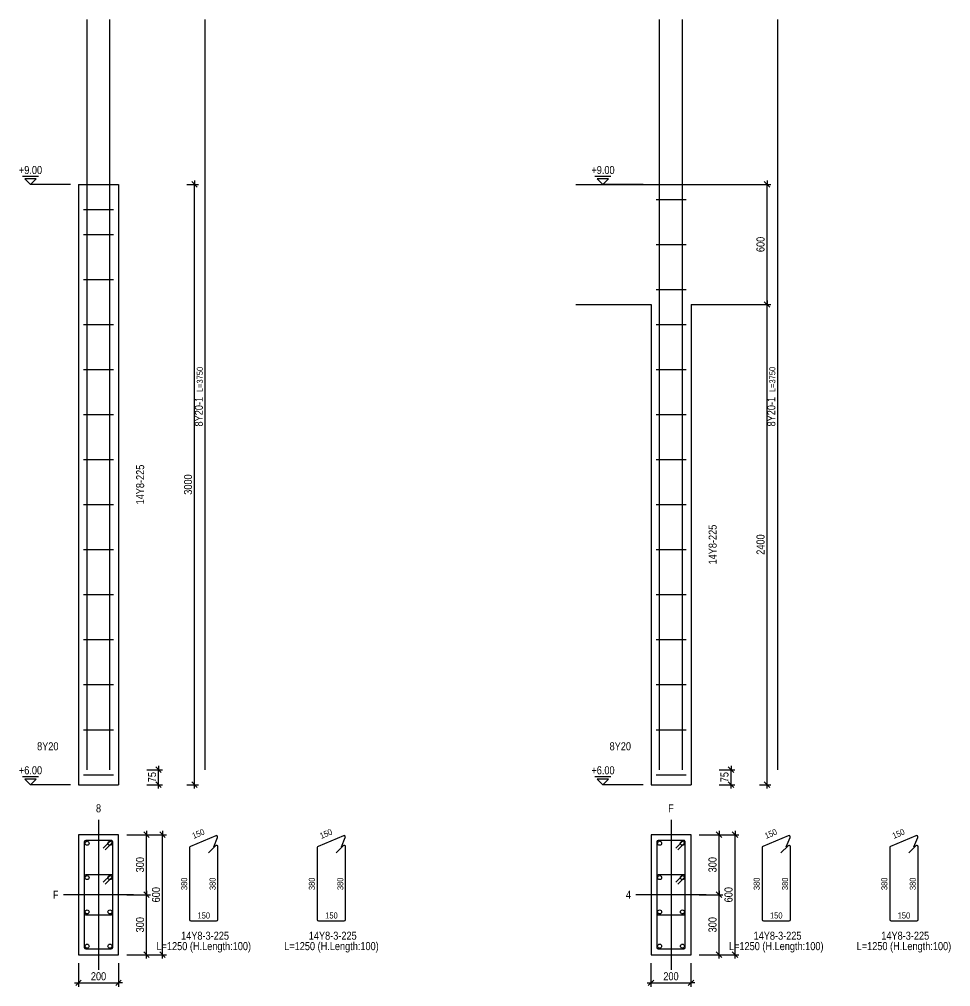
# Model space of a CAD drawing. Extents: x 0 to 206258, y -403073 to 0.
# Drawn here: x 129595 to 141232, y -130139 to -118053 of the extents above; entities that cross this region are included whole.
import ezdxf
from ezdxf.enums import TextEntityAlignment as Align
from ezdxf.lldxf.tags import DXFTag

# ---------------------------------------------------------------- set-up
doc = ezdxf.new("R2010")
doc.units = 0
doc.header["$LTSCALE"] = 1000
for name, color, linetype in [('Axis Line(Dir 1)', 8, 'CENTER2'), ('Axis Line(Dir 2)', 150, 'CENTER2'), ('Column Line(D)', 1, 'Continuous'), ('Dimension Line', 5, 'Continuous'), ('Dimension Text', 5, 'Continuous'), ('Link Line', 3, 'Continuous'), ('Rebar Label', 6, 'Continuous'), ('Rebar Length Text', 8, 'Continuous'), ('Rebar Line', 7, 'Continuous'), ('Top Rebar Label', 6, 'Continuous'), ('Top Rebar Length Text', 8, 'Continuous'), ('Top Rebar Line', 7, 'Continuous')]:
    doc.layers.add(name, color=color, linetype=linetype)
for name, color, linetype, true_color in [('Level Mark Line', 253, 'Continuous', 0x828282), ('Level Mark Text', 253, 'Continuous', 0x828282), ('Link Label', 94, 'Continuous', 0x008100), ('Link Length Text', 94, 'Continuous', 0x008100)]:
    doc.layers.add(name, color=color, linetype=linetype, true_color=true_color)
doc.styles.add('Dimension Text', font='ARIALN.TTF', dxfattribs={"height": 100})
doc.styles.add('Level Mark Text', font='ARIALN.TTF', dxfattribs={"height": 100})
doc.styles.add('Link Label', font='ARIALN.TTF', dxfattribs={"height": 100})
doc.styles.add('Link Length Text', font='ARIALN.TTF', dxfattribs={"height": 100})
doc.styles.add('Rebar Label', font='ARIALN.TTF', dxfattribs={"height": 100})
doc.styles.add('Rebar Length Text', font='ARIALN.TTF', dxfattribs={"height": 75})
doc.styles.add('Top Rebar Label', font='ARIALN.TTF', dxfattribs={"height": 100})
doc.styles.add('Top Rebar Length Text', font='ARIALN.TTF', dxfattribs={"height": 75})
tags = doc.linetypes.add('CENTER2', pattern=[1.125, 0.75, -0.125, 0.125, -0.125]).pattern_tags.tags
tags[10:11] = [DXFTag(74, 4), DXFTag(75, 0), DXFTag(340, '0'), DXFTag(46, 0.0), DXFTag(50, 0.0), DXFTag(44, 0.0), DXFTag(45, 0.0)]
tags[8:9] = [DXFTag(74, 4), DXFTag(75, 0), DXFTag(340, '0'), DXFTag(46, 0.0), DXFTag(50, 0.0), DXFTag(44, 0.0), DXFTag(45, 0.0)]
tags[6:7] = [DXFTag(74, 4), DXFTag(75, 0), DXFTag(340, '0'), DXFTag(46, 0.0), DXFTag(50, 0.0), DXFTag(44, 0.0), DXFTag(45, 0.0)]
tags[4:5] = [DXFTag(74, 4), DXFTag(75, 0), DXFTag(340, '0'), DXFTag(46, 0.0), DXFTag(50, 0.0), DXFTag(44, 0.0), DXFTag(45, 0.0)]
doc.dimstyles.new('COLUMNELV', dxfattribs={"dimtxt": 100, "dimasz": 30, "dimexe": 48.3, "dimexo": 103.5, "dimgap": 30, "dimtad": 1, "dimtoh": 1, "dimdec": 1, "dimlfac": 0.4, "dimdsep": 46, "dimtxsty": 'Dimension Text', "dimblk": 'PCDIM_TICK', "dimcen": 0.09, "dimclrd": 5, "dimclre": 5, "dimclrt": 5, "dimadec": 1, "dimazin": 0, "dimtp": 1, "dimtm": 1, "dimtfac": 1, "dimtdec": 4, "dimtofl": 0, "dimtmove": 0, "dimatfit": 3, "dimfxl": 1, "dimtolj": 1, "dimtzin": 0, "dimarcsym": 0})

# ---------------------------------------------------------------- blocks, each defined once
blk = doc.blocks.new('PCDIM_TICK')
at = {"layer": 'Dimension Line', "color": 0, "transparency": 33554687}
for p, q in [((1.15, 1.15), (-1.15, -1.15)), ((1.61, 0), (0, 0))]:
    blk.add_line(p, q, dxfattribs=at)
blk = doc.blocks.new('*U2259')
at = {"layer": 'Dimension Line', "color": 5, "true_color": 0x0000ff, "transparency": 16777216}
for p, q in [((131687, -120115), (131832, -120115)), ((131784, -127615), (131784, -120115)), ((131687, -127615), (131832, -127615))]:
    blk.add_line(p, q, dxfattribs=at)
at = {"layer": 'Dimension Line', "color": 5, "true_color": 0x0000ff, "transparency": 16777216, "xscale": 30, "yscale": 30}
for p, rotation in [((131784, -120115), 89.99999999999447), ((131784, -127615), 269.9999999999834)]:
    blk.add_blockref('PCDIM_TICK', p, dxfattribs=dict(at, rotation=rotation))
at = {"layer": 'Dimension Line', "color": 5, "true_color": 0x0000ff, "transparency": 16777216, "insert": (131754, -123865), "char_height": 100, "width": 245.98, "attachment_point": 8, "rotation": 90, "style": 'Dimension Text'}
blk.add_mtext('3000', dxfattribs=at)
blk = doc.blocks.new('*U2260')
at = {"layer": 'Dimension Line', "color": 5, "true_color": 0x0000ff, "transparency": 16777216}
for p, q in [((131187, -127428), (131382, -127428)), ((131334, -127615), (131334, -127428)), ((131187, -127615), (131382, -127615))]:
    blk.add_line(p, q, dxfattribs=at)
at = {"layer": 'Dimension Line', "color": 5, "true_color": 0x0000ff, "transparency": 16777216, "xscale": 30, "yscale": 30}
for p, rotation in [((131334, -127428), 89.99999999999447), ((131334, -127615), 269.9999999999834)]:
    blk.add_blockref('PCDIM_TICK', p, dxfattribs=dict(at, rotation=rotation))
at = {"layer": 'Dimension Line', "color": 5, "true_color": 0x0000ff, "transparency": 16777216, "insert": (131304, -127521), "char_height": 100, "width": 117.23, "attachment_point": 8, "rotation": 90, "style": 'Dimension Text'}
blk.add_mtext('75', dxfattribs=at)
blk = doc.blocks.new('*U2261')
at = {"layer": 'Dimension Line', "color": 5, "true_color": 0x0000ff, "transparency": 16777216}
for p, q in [((130334, -129844), (130334, -130139)), ((130834, -129844), (130834, -130139)), ((130334, -130090), (130834, -130090))]:
    blk.add_line(p, q, dxfattribs=at)
at = {"layer": 'Dimension Line', "color": 5, "true_color": 0x0000ff, "transparency": 16777216, "xscale": 30, "yscale": 30, "rotation": 180.0000000000004}
blk.add_blockref('PCDIM_TICK', (130334, -130090), dxfattribs=at)
at = {"layer": 'Dimension Line', "color": 5, "true_color": 0x0000ff, "transparency": 16777216, "xscale": 30, "yscale": 30}
blk.add_blockref('PCDIM_TICK', (130834, -130090), dxfattribs=at)
at = {"layer": 'Dimension Line', "color": 5, "true_color": 0x0000ff, "transparency": 16777216, "insert": (130584, -130060), "char_height": 100, "width": 182.77, "attachment_point": 8, "style": 'Dimension Text'}
blk.add_mtext('200', dxfattribs=at)
blk = doc.blocks.new('*U2262')
at = {"layer": 'Dimension Line', "color": 5, "true_color": 0x0000ff, "transparency": 16777216}
for p, q in [((130937, -128990), (131232, -128990)), ((131184, -129740), (131184, -128990)), ((130937, -129740), (131232, -129740))]:
    blk.add_line(p, q, dxfattribs=at)
at = {"layer": 'Dimension Line', "color": 5, "true_color": 0x0000ff, "transparency": 16777216, "xscale": 30, "yscale": 30}
for p, rotation in [((131184, -128990), 89.99999999999447), ((131184, -129740), 269.9999999999834)]:
    blk.add_blockref('PCDIM_TICK', p, dxfattribs=dict(at, rotation=rotation))
at = {"layer": 'Dimension Line', "color": 5, "true_color": 0x0000ff, "transparency": 16777216, "insert": (131154, -129365), "char_height": 100, "width": 181.5, "attachment_point": 8, "rotation": 90, "style": 'Dimension Text'}
blk.add_mtext('300', dxfattribs=at)
blk = doc.blocks.new('*U2263')
at = {"layer": 'Dimension Line', "color": 5, "true_color": 0x0000ff, "transparency": 16777216}
for p, q in [((130937, -128240), (131232, -128240)), ((131184, -128990), (131184, -128240)), ((130937, -128990), (131232, -128990))]:
    blk.add_line(p, q, dxfattribs=at)
at = {"layer": 'Dimension Line', "color": 5, "true_color": 0x0000ff, "transparency": 16777216, "xscale": 30, "yscale": 30}
for p, rotation in [((131184, -128240), 89.99999999999447), ((131184, -128990), 269.9999999999834)]:
    blk.add_blockref('PCDIM_TICK', p, dxfattribs=dict(at, rotation=rotation))
at = {"layer": 'Dimension Line', "color": 5, "true_color": 0x0000ff, "transparency": 16777216, "insert": (131154, -128615), "char_height": 100, "width": 181.5, "attachment_point": 8, "rotation": 90, "style": 'Dimension Text'}
blk.add_mtext('300', dxfattribs=at)
blk = doc.blocks.new('*U2264')
at = {"layer": 'Dimension Line', "color": 5, "true_color": 0x0000ff, "transparency": 16777216}
for p, q in [((130937, -128240), (131432, -128240)), ((131384, -129740), (131384, -128240)), ((130937, -129740), (131432, -129740))]:
    blk.add_line(p, q, dxfattribs=at)
at = {"layer": 'Dimension Line', "color": 5, "true_color": 0x0000ff, "transparency": 16777216, "xscale": 30, "yscale": 30}
for p, rotation in [((131384, -128240), 89.99999999999447), ((131384, -129740), 269.9999999999834)]:
    blk.add_blockref('PCDIM_TICK', p, dxfattribs=dict(at, rotation=rotation))
at = {"layer": 'Dimension Line', "color": 5, "true_color": 0x0000ff, "transparency": 16777216, "insert": (131354, -128990), "char_height": 100, "width": 181.97, "attachment_point": 8, "rotation": 90, "style": 'Dimension Text'}
blk.add_mtext('600', dxfattribs=at)
blk = doc.blocks.new('*U2265')
at = {"layer": 'Dimension Line', "color": 5, "true_color": 0x0000ff, "transparency": 16777216}
for p, q in [((138841, -121615), (138986, -121615)), ((138937, -127615), (138937, -121615)), ((138841, -127615), (138986, -127615))]:
    blk.add_line(p, q, dxfattribs=at)
at = {"layer": 'Dimension Line', "color": 5, "true_color": 0x0000ff, "transparency": 16777216, "xscale": 30, "yscale": 30}
for p, rotation in [((138937, -121615), 89.99999999999447), ((138937, -127615), 269.9999999999834)]:
    blk.add_blockref('PCDIM_TICK', p, dxfattribs=dict(at, rotation=rotation))
at = {"layer": 'Dimension Line', "color": 5, "true_color": 0x0000ff, "transparency": 16777216, "insert": (138907, -124615), "char_height": 100, "width": 247.25, "attachment_point": 8, "rotation": 90, "style": 'Dimension Text'}
blk.add_mtext('2400', dxfattribs=at)
blk = doc.blocks.new('*U2266')
at = {"layer": 'Dimension Line', "color": 5, "true_color": 0x0000ff, "transparency": 16777216}
for p, q in [((138841, -120115), (138986, -120115)), ((138937, -121615), (138937, -120115)), ((138841, -121615), (138986, -121615))]:
    blk.add_line(p, q, dxfattribs=at)
at = {"layer": 'Dimension Line', "color": 5, "true_color": 0x0000ff, "transparency": 16777216, "xscale": 30, "yscale": 30}
for p, rotation in [((138937, -120115), 89.99999999999447), ((138937, -121615), 269.9999999999834)]:
    blk.add_blockref('PCDIM_TICK', p, dxfattribs=dict(at, rotation=rotation))
at = {"layer": 'Dimension Line', "color": 5, "true_color": 0x0000ff, "transparency": 16777216, "insert": (138907, -120865), "char_height": 100, "width": 181.97, "attachment_point": 8, "rotation": 90, "style": 'Dimension Text'}
blk.add_mtext('600', dxfattribs=at)
blk = doc.blocks.new('*U2267')
at = {"layer": 'Dimension Line', "color": 5, "true_color": 0x0000ff, "transparency": 16777216}
for p, q in [((138341, -127428), (138536, -127428)), ((138487, -127615), (138487, -127428)), ((138341, -127615), (138536, -127615))]:
    blk.add_line(p, q, dxfattribs=at)
at = {"layer": 'Dimension Line', "color": 5, "true_color": 0x0000ff, "transparency": 16777216, "xscale": 30, "yscale": 30}
for p, rotation in [((138487, -127428), 89.99999999999447), ((138487, -127615), 269.9999999999834)]:
    blk.add_blockref('PCDIM_TICK', p, dxfattribs=dict(at, rotation=rotation))
at = {"layer": 'Dimension Line', "color": 5, "true_color": 0x0000ff, "transparency": 16777216, "insert": (138457, -127521), "char_height": 100, "width": 117.23, "attachment_point": 8, "rotation": 90, "style": 'Dimension Text'}
blk.add_mtext('75', dxfattribs=at)
blk = doc.blocks.new('*U2268')
at = {"layer": 'Dimension Line', "color": 5, "true_color": 0x0000ff, "transparency": 16777216}
for p, q in [((137487, -129844), (137487, -130139)), ((137987, -129844), (137987, -130139)), ((137487, -130090), (137987, -130090))]:
    blk.add_line(p, q, dxfattribs=at)
at = {"layer": 'Dimension Line', "color": 5, "true_color": 0x0000ff, "transparency": 16777216, "xscale": 30, "yscale": 30, "rotation": 180.0000000000004}
blk.add_blockref('PCDIM_TICK', (137487, -130090), dxfattribs=at)
at = {"layer": 'Dimension Line', "color": 5, "true_color": 0x0000ff, "transparency": 16777216, "xscale": 30, "yscale": 30}
blk.add_blockref('PCDIM_TICK', (137987, -130090), dxfattribs=at)
at = {"layer": 'Dimension Line', "color": 5, "true_color": 0x0000ff, "transparency": 16777216, "insert": (137737, -130060), "char_height": 100, "width": 182.77, "attachment_point": 8, "style": 'Dimension Text'}
blk.add_mtext('200', dxfattribs=at)
blk = doc.blocks.new('*U2269')
at = {"layer": 'Dimension Line', "color": 5, "true_color": 0x0000ff, "transparency": 16777216}
for p, q in [((138091, -128990), (138386, -128990)), ((138337, -129740), (138337, -128990)), ((138091, -129740), (138386, -129740))]:
    blk.add_line(p, q, dxfattribs=at)
at = {"layer": 'Dimension Line', "color": 5, "true_color": 0x0000ff, "transparency": 16777216, "xscale": 30, "yscale": 30}
for p, rotation in [((138337, -128990), 89.99999999999447), ((138337, -129740), 269.9999999999834)]:
    blk.add_blockref('PCDIM_TICK', p, dxfattribs=dict(at, rotation=rotation))
at = {"layer": 'Dimension Line', "color": 5, "true_color": 0x0000ff, "transparency": 16777216, "insert": (138307, -129365), "char_height": 100, "width": 181.5, "attachment_point": 8, "rotation": 90, "style": 'Dimension Text'}
blk.add_mtext('300', dxfattribs=at)
blk = doc.blocks.new('*U2270')
at = {"layer": 'Dimension Line', "color": 5, "true_color": 0x0000ff, "transparency": 16777216}
for p, q in [((138091, -128240), (138386, -128240)), ((138337, -128990), (138337, -128240)), ((138091, -128990), (138386, -128990))]:
    blk.add_line(p, q, dxfattribs=at)
at = {"layer": 'Dimension Line', "color": 5, "true_color": 0x0000ff, "transparency": 16777216, "xscale": 30, "yscale": 30}
for p, rotation in [((138337, -128240), 89.99999999999447), ((138337, -128990), 269.9999999999834)]:
    blk.add_blockref('PCDIM_TICK', p, dxfattribs=dict(at, rotation=rotation))
at = {"layer": 'Dimension Line', "color": 5, "true_color": 0x0000ff, "transparency": 16777216, "insert": (138307, -128615), "char_height": 100, "width": 181.5, "attachment_point": 8, "rotation": 90, "style": 'Dimension Text'}
blk.add_mtext('300', dxfattribs=at)
blk = doc.blocks.new('*U2271')
at = {"layer": 'Dimension Line', "color": 5, "true_color": 0x0000ff, "transparency": 16777216}
for p, q in [((138091, -128240), (138586, -128240)), ((138537, -129740), (138537, -128240)), ((138091, -129740), (138586, -129740))]:
    blk.add_line(p, q, dxfattribs=at)
at = {"layer": 'Dimension Line', "color": 5, "true_color": 0x0000ff, "transparency": 16777216, "xscale": 30, "yscale": 30}
for p, rotation in [((138537, -128240), 89.99999999999447), ((138537, -129740), 269.9999999999834)]:
    blk.add_blockref('PCDIM_TICK', p, dxfattribs=dict(at, rotation=rotation))
at = {"layer": 'Dimension Line', "color": 5, "true_color": 0x0000ff, "transparency": 16777216, "insert": (138507, -128990), "char_height": 100, "width": 181.97, "attachment_point": 8, "rotation": 90, "style": 'Dimension Text'}
blk.add_mtext('600', dxfattribs=at)

msp = doc.modelspace()

# ---------------------------------------------------------------- linework, layer by layer
at = {"layer": 'Axis Line(Dir 1)', "transparency": 33554687}
for points in [[(131021.447, -128990.237), (130146.447, -128990.237)], [(138174.831, -128990.237), (137299.831, -128990.237)]]:
    msp.add_lwpolyline(points, dxfattribs=at)
at = {"layer": 'Axis Line(Dir 2)', "transparency": 33554687}
for points in [[(130583.947, -128052.737), (130583.947, -129927.737)], [(137737.331, -128052.737), (137737.331, -129927.737)]]:
    msp.add_lwpolyline(points, dxfattribs=at)
at = {"layer": 'Column Line(D)', "transparency": 33554687}
for points in [[(130333.947, -120115.237), (130333.947, -127615.237)], [(130333.947, -120115.237), (130833.947, -120115.237)], [(130833.947, -120115.237), (130833.947, -127615.237)], [(136549.831, -120115.237), (137487.331, -120115.237)], [(137487.331, -120115.237), (137987.331, -120115.237)], [(137987.331, -120115.237), (138924.831, -120115.237)], [(136549.831, -121615.237), (137487.331, -121615.237)], [(137487.331, -121615.237), (137487.331, -127615.237)], [(137987.331, -121615.237), (138924.831, -121615.237)], [(137987.331, -121615.237), (137987.331, -127615.237)], [(130333.947, -127615.237), (130833.947, -127615.237)], [(137487.331, -127615.237), (137987.331, -127615.237)]]:
    msp.add_lwpolyline(points, dxfattribs=at)
for points in [[(130333.947, -129740.237), (130833.947, -129740.237), (130833.947, -128240.237), (130333.947, -128240.237)], [(137487.331, -129740.237), (137987.331, -129740.237), (137987.331, -128240.237), (137487.331, -128240.237)]]:
    msp.add_lwpolyline(points, close=True, dxfattribs=at)
at = {"layer": 'Level Mark Line', "transparency": 33554687}
for points in [[(129833.947, -120015.237), (129633.947, -120015.237)], [(129733.947, -120115.237), (129804.657, -120044.527), (129663.236, -120044.527), (129733.947, -120115.237)], [(130233.947, -120115.237), (129733.947, -120115.237)], [(136987.331, -120015.237), (136787.331, -120015.237)], [(136887.331, -120115.237), (136958.042, -120044.527), (136816.621, -120044.527), (136887.331, -120115.237)], [(137387.331, -120115.237), (136887.331, -120115.237)], [(129833.947, -127515.237), (129633.947, -127515.237)], [(129733.947, -127615.237), (129804.657, -127544.527), (129663.236, -127544.527), (129733.947, -127615.237)], [(130233.947, -127615.237), (129733.947, -127615.237)], [(136987.331, -127515.237), (136787.331, -127515.237)], [(136887.331, -127615.237), (136958.042, -127544.527), (136816.621, -127544.527), (136887.331, -127615.237)], [(137387.331, -127615.237), (136887.331, -127615.237)]]:
    msp.add_lwpolyline(points, dxfattribs=at)
at = {"layer": 'Link Line', "transparency": 33554687}
for p, q in [((137549.831, -120302.737), (137924.831, -120302.737)), ((130396.447, -120427.737), (130771.447, -120427.737)), ((130396.447, -120740.237), (130771.447, -120740.237)), ((137549.831, -120865.237), (137924.831, -120865.237)), ((130396.447, -121302.737), (130771.447, -121302.737)), ((137549.831, -121427.737), (137924.831, -121427.737)), ((130396.447, -121865.237), (130771.447, -121865.237)), ((137549.831, -121865.237), (137924.831, -121865.237)), ((130396.447, -122427.737), (130771.447, -122427.737)), ((137549.831, -122427.737), (137924.831, -122427.737)), ((130396.447, -122990.237), (130771.447, -122990.237)), ((137549.831, -122990.237), (137924.831, -122990.237)), ((130396.447, -123552.737), (130771.447, -123552.737)), ((137549.831, -123552.737), (137924.831, -123552.737)), ((130396.447, -124115.237), (130771.447, -124115.237)), ((137549.831, -124115.237), (137924.831, -124115.237)), ((130396.447, -124677.737), (130771.447, -124677.737)), ((137549.831, -124677.737), (137924.831, -124677.737)), ((130396.447, -125240.237), (130771.447, -125240.237)), ((137549.831, -125240.237), (137924.831, -125240.237)), ((130396.447, -125802.737), (130771.447, -125802.737)), ((137549.831, -125802.737), (137924.831, -125802.737)), ((130396.447, -126365.237), (130771.447, -126365.237)), ((137549.831, -126365.237), (137924.831, -126365.237)), ((130396.447, -126927.737), (130771.447, -126927.737)), ((137549.831, -126927.737), (137924.831, -126927.737)), ((130396.447, -127490.237), (130771.447, -127490.237)), ((137549.831, -127490.237), (137924.831, -127490.237))]:
    msp.add_line(p, q, dxfattribs=at)
for points in [[(130667.933, -128431), (130756.321, -128342.612, 0.668178638), (130743.947, -128312.737), (130423.947, -128312.737, 0.414213562), (130406.447, -128330.237), (130406.447, -129221.904, 0.414213562), (130423.947, -129239.404), (130743.947, -129239.404, 0.414213562), (130761.447, -129221.904), (130761.447, -128330.237, 0.668178638), (130731.572, -128317.863), (130643.184, -128406.251)], [(132024.463, -128390.589), (132071.48, -128274.768, 0.668178638), (132048.454, -128252.065), (131732.135, -128385.721, 0.301414294), (131721.447, -128401.841), (131721.447, -129299.404, 0.414213562), (131738.947, -129316.904), (132058.947, -129316.904, 0.414213562), (132076.447, -129299.404), (132076.447, -128390.237, 0.668178638), (132046.572, -128377.863), (131958.184, -128466.251)], [(133620.053, -128390.589), (133667.07, -128274.768, 0.668178638), (133644.043, -128252.066), (133327.725, -128385.721, 0.301414294), (133317.037, -128401.841), (133317.037, -129299.404, 0.414213562), (133334.537, -129316.904), (133654.537, -129316.904, 0.414213562), (133672.037, -129299.404), (133672.037, -128390.238, 0.668178638), (133642.162, -128377.863), (133553.774, -128466.252)], [(137821.317, -128431), (137909.706, -128342.612, 0.668178638), (137897.331, -128312.737), (137577.331, -128312.737, 0.414213562), (137559.831, -128330.237), (137559.831, -129221.904, 0.414213562), (137577.331, -129239.404), (137897.331, -129239.404, 0.414213562), (137914.831, -129221.904), (137914.831, -128330.237, 0.668178638), (137884.957, -128317.863), (137796.569, -128406.251)], [(139177.848, -128390.589), (139224.865, -128274.768, 0.668178638), (139201.838, -128252.065), (138885.52, -128385.721, 0.301414294), (138874.831, -128401.841), (138874.831, -129299.404, 0.414213562), (138892.331, -129316.904), (139212.331, -129316.904, 0.414213562), (139229.831, -129299.404), (139229.831, -128390.237, 0.668178638), (139199.957, -128377.863), (139111.569, -128466.251)], [(140773.438, -128390.589), (140820.454, -128274.768, 0.668178638), (140797.428, -128252.066), (140481.11, -128385.721, 0.301414294), (140470.421, -128401.841), (140470.421, -129299.404, 0.414213562), (140487.921, -129316.904), (140807.921, -129316.904, 0.414213562), (140825.421, -129299.404), (140825.421, -128390.238, 0.668178638), (140795.547, -128377.863), (140707.159, -128466.252)], [(130667.933, -128859.333), (130756.321, -128770.945, 0.668178638), (130743.947, -128741.071), (130423.947, -128741.071, 0.414213562), (130406.447, -128758.571), (130406.447, -129650.237, 0.414213562), (130423.947, -129667.737), (130743.947, -129667.737, 0.414213562), (130761.447, -129650.237), (130761.447, -128758.571, 0.668178638), (130731.572, -128746.196), (130643.184, -128834.585)], [(137821.317, -128859.333), (137909.706, -128770.945, 0.668178638), (137897.331, -128741.071), (137577.331, -128741.071, 0.414213562), (137559.831, -128758.571), (137559.831, -129650.237, 0.414213562), (137577.331, -129667.737), (137897.331, -129667.737, 0.414213562), (137914.831, -129650.237), (137914.831, -128758.571, 0.668178638), (137884.957, -128746.196), (137796.569, -128834.585)]]:
    msp.add_lwpolyline(points, format="xyb", dxfattribs=at)
at = {"layer": 'Rebar Line', "transparency": 33554687}
for centre in [(130441.447, -128347.737), (130726.447, -128347.737), (137594.831, -128347.737), (137879.831, -128347.737), (130441.447, -128776.071), (130726.447, -128776.071), (137594.831, -128776.071), (137879.831, -128776.071), (130441.447, -129204.404), (130726.447, -129204.404), (137594.831, -129204.404), (137879.831, -129204.404), (130441.447, -129632.737), (130726.447, -129632.737), (137594.831, -129632.737), (137879.831, -129632.737)]:
    msp.add_circle(centre, 25, dxfattribs=at)
at = {"layer": 'Top Rebar Line', "transparency": 33554687}
for points in [[(130441.447, -127427.737), (130441.447, -118052.737)], [(130726.447, -127427.737), (130726.447, -118052.737)], [(131917.3, -127427.737), (131917.3, -118052.737)], [(137594.831, -127427.737), (137594.831, -118052.737)], [(137879.831, -127427.737), (137879.831, -118052.737)], [(139070.684, -127427.737), (139070.684, -118052.737)]]:
    msp.add_lwpolyline(points, dxfattribs=at)

# ---------------------------------------------------------------- texts
at = {"layer": 'Dimension Text', "transparency": 33554687, "style": 'Dimension Text'}
for s, p in [('8', (130583.947, -127990.237)), ('F', (137737.331, -127990.237))]:
    msp.add_text(s, height=100, dxfattribs=at).set_placement(p, align=Align.BOTTOM_CENTER)
for s, p in [('F', (130083.947, -128990.237)), ('4', (137237.331, -128990.237))]:
    msp.add_text(s, height=100, dxfattribs=at).set_placement(p, align=Align.MIDDLE_RIGHT)
at = {"layer": 'Level Mark Text', "transparency": 33554687, "style": 'Level Mark Text'}
for s, p in [('+9.00', (129733.947, -120015.237)), ('+9.00', (136887.331, -120015.237)), ('+6.00', (129733.947, -127515.237)), ('+6.00', (136887.331, -127515.237))]:
    msp.add_text(s, height=100, dxfattribs=at).set_placement(p, align=Align.BOTTOM_CENTER)
at = {"layer": 'Link Label', "transparency": 33554687, "style": 'Link Label'}
for p in [(131898.947, -129551.904), (133494.537, -129551.904), (139052.331, -129551.904), (140647.921, -129551.904)]:
    msp.add_text(' 14Y8-3-225', height=100, dxfattribs=at).set_placement(p, align=Align.CENTER)
at = {"layer": 'Link Length Text', "transparency": 33554687, "style": 'Link Length Text'}
for p in [(131898.947, -129681.904), (133494.537, -129681.904), (139052.331, -129681.904), (140647.921, -129681.904)]:
    msp.add_text('L=1250 (H.Length:100)', height=100, dxfattribs=at).set_placement(p, align=Align.CENTER)
at = {"layer": 'Rebar Label', "transparency": 33554687, "style": 'Rebar Label'}
for p in [(131183.947, -123865.237), (138337.331, -124615.237)]:
    msp.add_text('14Y8-225', height=100, rotation=90, dxfattribs=at).set_placement(p, align=Align.BOTTOM_CENTER)
at = {"layer": 'Rebar Length Text', "transparency": 33554687, "style": 'Rebar Length Text'}
for s, rotation, p in [('150', 22.9057699, (131845.168, -128262.961)), ('150', 22.9057699, (133440.758, -128262.961)), ('150', 22.9057699, (138998.553, -128262.961)), ('150', 22.9057699, (140594.142, -128262.961)), ('380', 90, (131691.447, -128853.571)), ('380', 90, (132046.447, -128853.571)), ('380', 90, (133287.037, -128853.571)), ('380', 90, (133642.037, -128853.571)), ('380', 90, (138844.831, -128853.571)), ('380', 90, (139199.831, -128853.571)), ('380', 90, (140440.421, -128853.571)), ('380', 90, (140795.421, -128853.571))]:
    msp.add_text(s, height=75, rotation=rotation, dxfattribs=at).set_placement(p, align=Align.CENTER)
for p in [(131898.947, -129286.904), (133494.537, -129286.904), (139052.331, -129286.904), (140647.921, -129286.904)]:
    msp.add_text('150', height=75, dxfattribs=at).set_placement(p, align=Align.CENTER)
at = {"layer": 'Top Rebar Label', "transparency": 33554687, "style": 'Top Rebar Label'}
for p in [(131887.3, -122770.237), (139040.684, -122770.237)]:
    msp.add_text(' 8Y20-1', height=100, rotation=90, dxfattribs=at).set_placement(p, align=Align.RIGHT)
for p in [(130083.947, -127215.237), (137237.331, -127215.237)]:
    msp.add_text(' 8Y20', height=100, dxfattribs=at).set_placement(p, align=Align.BOTTOM_RIGHT)
at = {"layer": 'Top Rebar Length Text', "transparency": 33554687, "style": 'Top Rebar Length Text'}
for p in [(131887.3, -122710.237), (139040.684, -122710.237)]:
    msp.add_text('L=3750', height=75, rotation=90, dxfattribs=at).set_placement(p)

# ---------------------------------------------------------------- dimensions: what is measured, and where the dimension line sits
at = {"layer": 'Dimension Line', "transparency": 33554687}
for p1, p2, distance, picture, middle in [((131583.947, -127615.237), (131583.947, -120115.237), -200, '*U2259', (131783.947, -123865.237)), ((138737.331, -121615.237), (138737.331, -120115.237), -200, '*U2266', (138937.331, -120865.237)), ((138737.331, -127615.237), (138737.331, -121615.237), -200, '*U2265', (138937.331, -124615.237)), ((131083.947, -127615.237), (131083.947, -127427.737), -250, '*U2260', (131333.947, -127521.487)), ((138237.331, -127615.237), (138237.331, -127427.737), -250, '*U2267', (138487.331, -127521.487)), ((130833.947, -128990.237), (130833.947, -128240.237), -350, '*U2263', (131183.947, -128615.237)), ((130833.947, -129740.237), (130833.947, -128240.237), -550, '*U2264', (131383.947, -128990.237)), ((137987.331, -128990.237), (137987.331, -128240.237), -350, '*U2270', (138337.331, -128615.237)), ((137987.331, -129740.237), (137987.331, -128240.237), -550, '*U2271', (138537.331, -128990.237)), ((130833.947, -129740.237), (130833.947, -128990.237), -350, '*U2262', (131183.947, -129365.237)), ((137987.331, -129740.237), (137987.331, -128990.237), -350, '*U2269', (138337.331, -129365.237)), ((130333.947, -129740.237), (130833.947, -129740.237), -350, '*U2261', (130583.947, -130090.237)), ((137487.331, -129740.237), (137987.331, -129740.237), -350, '*U2268', (137737.331, -130090.237))]:
    dim = msp.add_aligned_dim(p1=p1, p2=p2, distance=distance, dimstyle='COLUMNELV', override={"dimscale": 1, "dimtxt": 100, "dimasz": 30, "dimexe": 48.3, "dimexo": 103.5, "dimgap": 30, "dimtad": 1, "dimtih": 0, "dimdec": 1, "dimlfac": 0.4, "dimzin": 8, "dimlunit": 2, "dimpost": '', "dimtxsty": 'Dimension Text', "dimblk": 'PCDIM_TICK', "dimse1": 0, "dimse2": 0, "dimsd2": 0, "dimclrd": 5, "dimclre": 5, "dimclrt": 5, "dimaunit": 0, "dimadec": 1, "dimazin": 0, "dimtol": 0, "dimtp": 1, "dimtm": 1, "dimtmove": 0}, dxfattribs=at)
    dim.commit()
    dim.dimension.update_dxf_attribs({"geometry": picture, "text_midpoint": middle})

doc.saveas('drawing.dxf')
